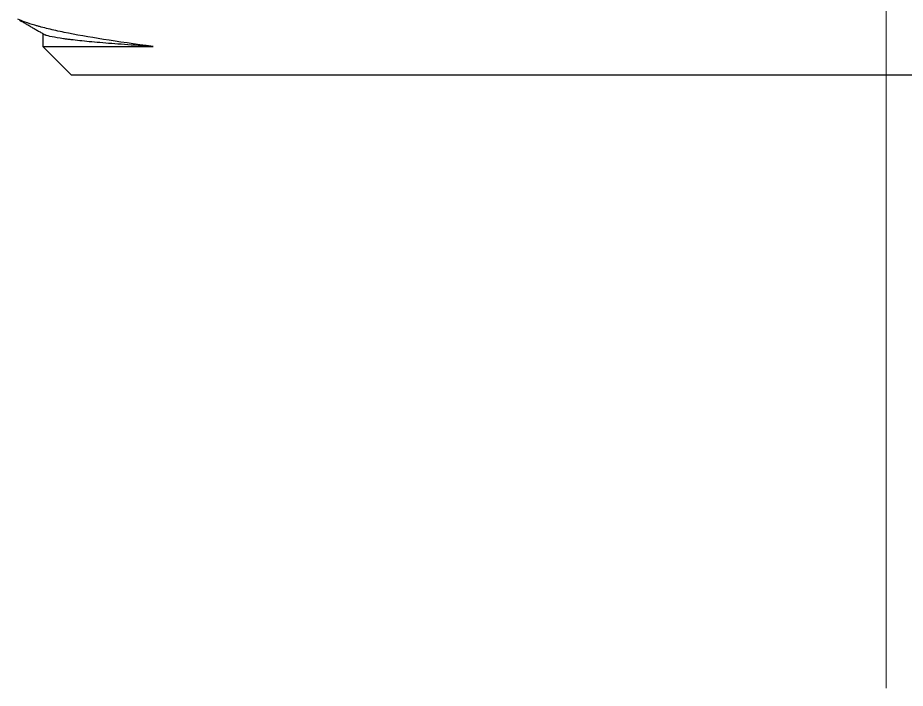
# Model space of a CAD drawing. Extents: x 900 to 2324, y -1513 to 827.
# Drawn here: x 1939 to 1948.8, y -1029.63 to -1022.22 of the extents above; entities that cross this region are included whole.
import ezdxf

# ---------------------------------------------------------------- set-up
doc = ezdxf.new("R2010")
doc.units = 0
doc.header["$LTSCALE"] = 4
doc.header["$MEASUREMENT"] = 0
doc.linetypes.add('CENTER2', pattern=[28.575, 19.05, -3.175, 3.175, -3.175])
doc.layers.add('1', color=7, linetype='CONTINUOUS')
doc.layers.add('Cneter', color=1, linetype='CENTER2', lineweight=13)

msp = doc.modelspace()

# ---------------------------------------------------------------- linework, layer by layer
at = {"layer": '1', "color": 7, "linetype": 'Continuous', "lineweight": -3}
for p, q in [((1939.2746, -1022.3985), (1939.2746, -1022.5411)), ((1939.2746, -1022.5411), (1940.4925, -1022.5411)), ((1939.2746, -1022.5411), (1939.5901, -1022.8566)), ((1957.5901, -1022.8566), (1939.5901, -1022.8566))]:
    msp.add_line(p, q, dxfattribs=at)
for points, knots in [([(1940.4925, -1022.5411), (1940.2915, -1022.5149), (1940.1099, -1022.4891), (1939.7833, -1022.4374), (1939.6381, -1022.4113), (1939.4482, -1022.3724), (1939.3895, -1022.3594), (1939.3086, -1022.34), (1939.2828, -1022.3335), (1939.2459, -1022.3238), (1939.2339, -1022.3205), (1939.2105, -1022.3141), (1939.1165, -1022.2874), (1939.0447, -1022.2613), (1938.998, -1022.2385)], [0, 0, 0, 0, 0.255755, 0.255755, 0.511509, 0.511509, 0.639387, 0.639387, 0.703325, 0.703325, 0.735295, 0.735295, 0.767264, 1, 1, 1, 1]), ([(1940.4925, -1022.5411), (1940.3793, -1022.5341), (1940.2739, -1022.5271), (1940.0785, -1022.5131), (1939.9884, -1022.5061), (1939.8236, -1022.4919), (1939.7489, -1022.4847), (1939.6485, -1022.474), (1939.6013, -1022.4686), (1939.5584, -1022.4632), (1939.5309, -1022.4597), (1939.5176, -1022.4579), (1939.454, -1022.4489), (1939.4117, -1022.4418), (1939.3439, -1022.4278), (1939.318, -1022.4207), (1939.3007, -1022.4136), (1939.3004, -1022.4134)], [0, 0, 0, 0, 0.166224, 0.166224, 0.332447, 0.332447, 0.498671, 0.498671, 0.581782, 0.623338, 0.623338, 0.664894, 0.664894, 0.831118, 0.831118, 0.997341, 1, 1, 1, 1])]:
    msp.add_open_spline(points, degree=3, knots=knots, dxfattribs=at)
msp.add_open_spline([(1939.0168, -1022.2493), (1939.3082, -1022.4179)], degree=1, dxfattribs=at)
at = {"layer": 'Cneter', "lineweight": 5, "ltscale": 0.5}
msp.add_line((1948.5901, -1004.5085), (1948.5901, -1029.6324), dxfattribs=at)

doc.saveas('drawing.dxf')
